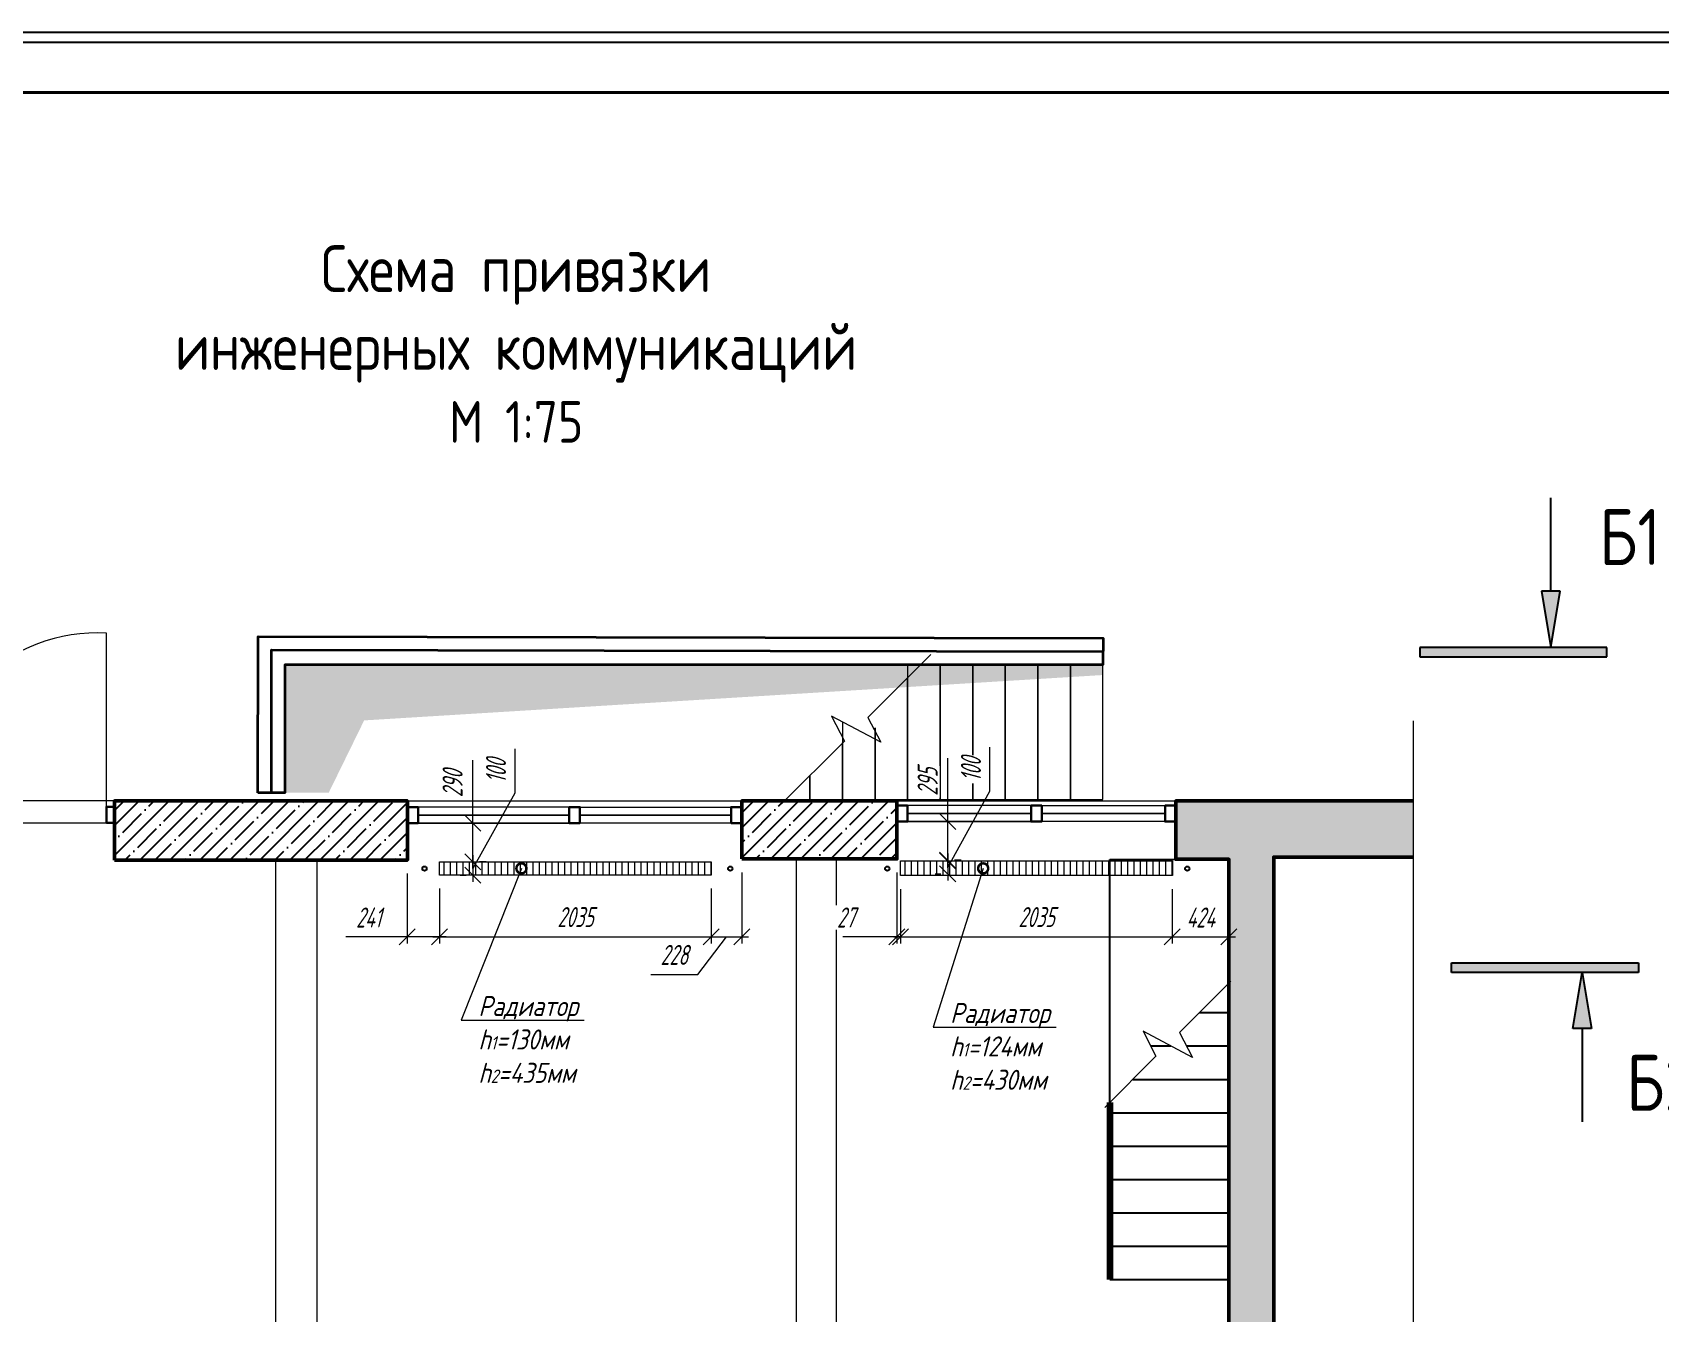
# Model space of a CAD drawing. Header units: millimetres. Extents: x -85477 to 745244, y -3684 to 128206.
# Drawn here: x 648261 to 660442, y 87779 to 97364 of the extents above; entities that cross this region are included whole.
import ezdxf
from ezdxf import colors
from ezdxf.entities.mleader import LeaderData, LeaderLine
from ezdxf.enums import TextEntityAlignment as Align
from ezdxf.math import Vec2, Vec3

# ---------------------------------------------------------------- set-up
doc = ezdxf.new("R2010")
doc.units = ezdxf.units.MM
doc.linetypes.add('ACAD_ISO02W100', pattern=[15, 12, -3])
doc.layers.add('БЛОКИ', color=7, linetype='Continuous')
doc.layers.add('ФОРМАТ', color=7, linetype='Continuous')
for name, color, linetype, lineweight in [('РАЗМЕРЫ', 5, 'Continuous', 15), ('СТЕНЫ 01', 7, 'Continuous', 50), ('ТЕКСТ', 106, 'Continuous', 20)]:
    doc.layers.add(name, color=color, linetype=linetype, lineweight=lineweight)
doc.layers.add('ШТРИХОВКА', color=3, linetype='Continuous', transparency=0.5)
doc.styles.add('ism - 01', font='simplex.shx', dxfattribs={"width": 0.62, "oblique": 15, "height": 150})
doc.styles.add('ism - 02', font='simplex.shx', dxfattribs={"width": 0.8, "oblique": 15, "height": 150})
doc.styles.add('TITLE', font='romant.shx', dxfattribs={"width": 0.8})
doc.linetypes.add('ограждение2', pattern='A,6.35,-2.54,[132,ltypeshp.shx,S=2.54,R=0,X=-2.54,Y=0],-2.54,25.4', length=36.83)
doc.dimstyles.new('ism - 01', dxfattribs={"dimtxt": 150, "dimasz": 120, "dimexe": 50, "dimexo": 100, "dimgap": 65, "dimtad": 1, "dimdec": 0, "dimtxsty": 'ism - 01', "dimblk": 'OBLIQUE', "dimcen": 0, "dimdle": 50, "dimadec": 0, "dimazin": 0, "dimtfac": 1, "dimtdec": 0, "dimtmove": 0, "dimatfit": 3, "dimldrblk": 'OBLIQUE', "dimfxl": 1, "dimlwd": -1, "dimlwe": -1, "dimarcsym": 0})

# ---------------------------------------------------------------- blocks, each defined once
blk = doc.blocks.new('*U316')
at = {"layer": 'ФОРМАТ', "linetype": 'ByBlock', "lineweight": -2, "ltscale": 1.333333}
blk.add_line((0, 594), (-420, 594), dxfattribs=at)
blk.add_lwpolyline([(-419, 1), (-1, 1), (-1, 593), (-419, 593)], close=True, dxfattribs=at)
at = {"layer": 'ФОРМАТ', "linetype": 'ByBlock', "lineweight": 40}
blk.add_lwpolyline([(-399, 588), (-6, 588), (-6, 6), (-399, 6)], close=True, dxfattribs=at)
blk = doc.blocks.new('*U125')
at = {"layer": 'РАЗМЕРЫ', "color": 0, "ltscale": 100}
blk.add_line((0, -11842.5), (0, 200), dxfattribs=at)
blk = doc.blocks.new('_DotSmall')
at = {"color": 0, "linetype": 'ByBlock', "const_width": 0.5}
blk.add_lwpolyline([(-0.0625, 0, 1), (0.0625, 0, 1)], format="xyb", close=True, dxfattribs=at)
blk = doc.blocks.new('_Oblique')
at = {"color": 0, "lineweight": -2}
blk.add_line((-0.5, -0.5), (0.5, 0.5), dxfattribs=at)
blk = doc.blocks.new('*D167')
at = {"layer": 'Defpoints', "color": 0}
for p in [(654760, 91050), (656795, 91050), (656795, 90591)]:
    blk.add_point(p, dxfattribs=at)
at = {"layer": 'РАЗМЕРЫ', "color": 0}
for p, q in [((654760, 90950), (654760, 90541)), ((656795, 90950), (656795, 90541)), ((654710, 90591), (656845, 90591))]:
    blk.add_line(p, q, dxfattribs=at)
at = {"layer": 'РАЗМЕРЫ', "color": 0, "xscale": 120, "yscale": 120, "zscale": 120, "rotation": 180}
blk.add_blockref('_Oblique', (654760, 90591), dxfattribs=at)
at = {"layer": 'РАЗМЕРЫ', "color": 0, "xscale": 120, "yscale": 120, "zscale": 120}
blk.add_blockref('_Oblique', (656795, 90591), dxfattribs=at)
at = {"layer": 'РАЗМЕРЫ', "color": 0, "insert": (655778, 90740), "char_height": 150, "attachment_point": 5, "style": 'ism - 01'}
blk.add_mtext('2035', dxfattribs=at)
blk = doc.blocks.new('*D168')
at = {"layer": 'Defpoints', "color": 0}
for p in [(656795, 91050), (657219, 91050), (657219, 90591)]:
    blk.add_point(p, dxfattribs=at)
at = {"layer": 'РАЗМЕРЫ', "color": 0}
for p, q in [((656795, 90950), (656795, 90541)), ((657219, 90950), (657219, 90541)), ((656745, 90591), (657269, 90591))]:
    blk.add_line(p, q, dxfattribs=at)
at = {"layer": 'РАЗМЕРЫ', "color": 0, "xscale": 120, "yscale": 120, "zscale": 120, "rotation": 180}
blk.add_blockref('_Oblique', (656795, 90591), dxfattribs=at)
at = {"layer": 'РАЗМЕРЫ', "color": 0, "xscale": 120, "yscale": 120, "zscale": 120}
blk.add_blockref('_Oblique', (657219, 90591), dxfattribs=at)
at = {"layer": 'РАЗМЕРЫ', "color": 0, "insert": (657007, 90737), "char_height": 150, "attachment_point": 5, "style": 'ism - 01'}
blk.add_mtext('424', dxfattribs=at)
blk = doc.blocks.new('*D169')
at = {"layer": 'Defpoints', "color": 0}
for p in [(654733, 91175), (654760, 91050), (654733, 90591)]:
    blk.add_point(p, dxfattribs=at)
at = {"layer": 'РАЗМЕРЫ', "color": 0}
for p, q in [((654733, 91075), (654733, 90541)), ((654760, 90950), (654760, 90541)), ((654733, 90591), (654329, 90591)), ((654760, 90591), (654733, 90591)), ((654760, 90591), (654880, 90591))]:
    blk.add_line(p, q, dxfattribs=at)
at = {"layer": 'РАЗМЕРЫ', "color": 0, "xscale": 120, "yscale": 120, "zscale": 120}
blk.add_blockref('_Oblique', (654733, 90591), dxfattribs=at)
at = {"layer": 'РАЗМЕРЫ', "color": 0, "xscale": 120, "yscale": 120, "zscale": 120, "rotation": 180}
blk.add_blockref('_Oblique', (654760, 90591), dxfattribs=at)
at = {"layer": 'РАЗМЕРЫ', "color": 0, "insert": (654351, 90737), "char_height": 150, "attachment_point": 5, "style": 'ism - 01', "bg_fill": 3, "box_fill_scale": 1.1, "bg_fill_color": 256, "bg_fill_true_color": 13158600, "bg_fill_transparency": 0}
blk.add_mtext('27', dxfattribs=at)
blk = doc.blocks.new('*D170')
at = {"layer": 'Defpoints', "color": 0}
for p in [(654813, 91455), (655113, 91455), (654760, 91160)]:
    blk.add_point(p, dxfattribs=at)
at = {"layer": 'РАЗМЕРЫ', "color": 0}
for p, q in [((655113, 91455), (655113, 91931)), ((654913, 91455), (655163, 91455)), ((655113, 91110), (655113, 91455)), ((654860, 91160), (655163, 91160))]:
    blk.add_line(p, q, dxfattribs=at)
at = {"layer": 'РАЗМЕРЫ', "color": 0, "xscale": 120, "yscale": 120, "zscale": 120}
for p, rotation in [((655113, 91455), 90), ((655113, 91160), 270)]:
    blk.add_blockref('_Oblique', p, dxfattribs=dict(at, rotation=rotation))
at = {"layer": 'РАЗМЕРЫ', "color": 0, "insert": (654963, 91753), "char_height": 150, "attachment_point": 5, "rotation": 90, "style": 'ism - 01', "bg_fill": 3, "box_fill_scale": 1.1, "bg_fill_color": 256, "bg_fill_true_color": 13158600, "bg_fill_transparency": 0}
blk.add_mtext('295', dxfattribs=at)
blk = doc.blocks.new('*D171')
at = {"layer": 'Defpoints', "color": 0}
for p in [(651308, 91443), (651557, 91443), (651308, 91153)]:
    blk.add_point(p, dxfattribs=at)
at = {"layer": 'РАЗМЕРЫ', "color": 0}
for p, q in [((651557, 91443), (651557, 91915)), ((651408, 91443), (651607, 91443)), ((651557, 91103), (651557, 91443)), ((651408, 91153), (651607, 91153))]:
    blk.add_line(p, q, dxfattribs=at)
at = {"layer": 'РАЗМЕРЫ', "color": 0, "xscale": 120, "yscale": 120, "zscale": 120}
for p, rotation in [((651557, 91443), 90), ((651557, 91153), 270)]:
    blk.add_blockref('_Oblique', p, dxfattribs=dict(at, rotation=rotation))
at = {"layer": 'РАЗМЕРЫ', "color": 0, "insert": (651406, 91739), "char_height": 150, "attachment_point": 5, "rotation": 90, "style": 'ism - 01'}
blk.add_mtext('290', dxfattribs=at)
blk = doc.blocks.new('*D172')
at = {"layer": 'Defpoints', "color": 0}
for p in [(651067, 91166), (651308, 91053), (651067, 90591)]:
    blk.add_point(p, dxfattribs=at)
at = {"layer": 'РАЗМЕРЫ', "color": 0}
for p, q in [((651067, 91066), (651067, 90541)), ((651308, 90953), (651308, 90541)), ((651067, 90591), (650607, 90591)), ((651358, 90591), (651067, 90591))]:
    blk.add_line(p, q, dxfattribs=at)
at = {"layer": 'РАЗМЕРЫ', "color": 0, "xscale": 120, "yscale": 120, "zscale": 120, "rotation": 180}
blk.add_blockref('_Oblique', (651067, 90591), dxfattribs=at)
at = {"layer": 'РАЗМЕРЫ', "color": 0, "xscale": 120, "yscale": 120, "zscale": 120}
blk.add_blockref('_Oblique', (651308, 90591), dxfattribs=at)
at = {"layer": 'РАЗМЕРЫ', "color": 0, "insert": (650777, 90737), "char_height": 150, "attachment_point": 5, "style": 'ism - 01'}
blk.add_mtext('241', dxfattribs=at)
blk = doc.blocks.new('*D173')
at = {"layer": 'Defpoints', "color": 0}
for p in [(651308, 91043), (653343, 91053), (653343, 90591)]:
    blk.add_point(p, dxfattribs=at)
at = {"layer": 'РАЗМЕРЫ', "color": 0}
for p, q in [((651308, 90943), (651308, 90541)), ((653343, 90953), (653343, 90541)), ((651258, 90591), (653393, 90591))]:
    blk.add_line(p, q, dxfattribs=at)
at = {"layer": 'РАЗМЕРЫ', "color": 0, "xscale": 120, "yscale": 120, "zscale": 120, "rotation": 180}
blk.add_blockref('_Oblique', (651308, 90591), dxfattribs=at)
at = {"layer": 'РАЗМЕРЫ', "color": 0, "xscale": 120, "yscale": 120, "zscale": 120}
blk.add_blockref('_Oblique', (653343, 90591), dxfattribs=at)
at = {"layer": 'РАЗМЕРЫ', "color": 0, "insert": (652326, 90740), "char_height": 150, "attachment_point": 5, "style": 'ism - 01'}
blk.add_mtext('2035', dxfattribs=at)
blk = doc.blocks.new('*D174')
at = {"layer": 'Defpoints', "color": 0}
for p in [(653571, 91175), (653343, 91043), (653571, 90591)]:
    blk.add_point(p, dxfattribs=at)
at = {"layer": 'РАЗМЕРЫ', "color": 0}
for p, q in [((653571, 91075), (653571, 90541)), ((653343, 90943), (653343, 90541)), ((653242, 90311), (653457, 90591)), ((653293, 90591), (653621, 90591)), ((652891, 90311), (653242, 90311))]:
    blk.add_line(p, q, dxfattribs=at)
at = {"layer": 'РАЗМЕРЫ', "color": 0, "xscale": 120, "yscale": 120, "zscale": 120, "rotation": 180}
blk.add_blockref('_Oblique', (653343, 90591), dxfattribs=at)
at = {"layer": 'РАЗМЕРЫ', "color": 0, "xscale": 120, "yscale": 120, "zscale": 120}
blk.add_blockref('_Oblique', (653571, 90591), dxfattribs=at)
at = {"layer": 'РАЗМЕРЫ', "color": 0, "insert": (653066, 90457), "char_height": 150, "attachment_point": 5, "style": 'ism - 01'}
blk.add_mtext('228', dxfattribs=at)
blk = doc.blocks.new('*U1374')
h = blk.add_hatch(color=0)
h.paths.add_polyline_path([(-750, 325), (-700, 325), (-700, 25)])
h.paths.add_polyline_path([(-700, 25), (-700, 325), (-650, 325)])
h.paths.add_polyline_path([(0, 25), (0, -25), (-1000, -25), (-1000, 25)])
at = {"color": 0}
for p, q in [((-700, 325), (-700, 825)), ((-750, 325), (-650, 325)), ((-700, 25), (-750, 325)), ((-650, 325), (-700, 25)), ((-1000, 25), (0, 25)), ((-1000, -25), (-1000, 25)), ((0, 25), (0, -25)), ((0, -25), (-1000, -25))]:
    blk.add_line(p, q, dxfattribs=at)
at = {"color": 0, "style": 'TITLE', "width": 0.8}
for tag, p in [('ЗНАЧЕНИЕ_2', (-1123.3, 615.2)), ('ЗНАЧЕНИЕ_1', (11918.5, 620.2))]:
    blk.add_attdef(tag, text='', height=300, dxfattribs=at).set_placement(p, align=Align.MIDDLE_CENTER)
blk = doc.blocks.new('*U1375')
h = blk.add_hatch(color=0)
h.paths.add_polyline_path([(-750, -325), (-700, -325), (-700, -25)])
h.paths.add_polyline_path([(-700, -25), (-700, -325), (-650, -325)])
h.paths.add_polyline_path([(0, -25), (0, 25), (-1000, 25), (-1000, -25)])
at = {"color": 0}
for p, q in [((0, 25), (-1000, 25)), ((-1000, 25), (-1000, -25)), ((0, -25), (0, 25)), ((-1000, -25), (0, -25)), ((-700, -25), (-750, -325)), ((-650, -325), (-700, -25)), ((-750, -325), (-650, -325)), ((-700, -325), (-700, -825))]:
    blk.add_line(p, q, dxfattribs=at)
at = {"color": 0, "style": 'TITLE', "width": 0.8}
for tag, p in [('ЗНАЧЕНИЕ_2', (-1123.3, -615.2)), ('ЗНАЧЕНИЕ_1', (11719.7, -620.2))]:
    blk.add_attdef(tag, text='', height=300, dxfattribs=at).set_placement(p, align=Align.MIDDLE_CENTER)
blk = doc.blocks.new('*U379')
at = {"layer": 'РАЗМЕРЫ', "color": 0, "ltscale": 100}
for p, q in [((-330, -330), (141, 141)), ((-233, -515), (-604, -321)), ((-604, -321), (-507, -507)), ((-330, -330), (-233, -515)), ((-978, -978), (-507, -507))]:
    blk.add_line(p, q, dxfattribs=at)
blk = doc.blocks.new('*D442')
at = {"layer": 'Defpoints', "color": 0}
for p in [(651557, 91153), (651557, 91053), (651564, 91053)]:
    blk.add_point(p, dxfattribs=at)
at = {"layer": 'РАЗМЕРЫ', "color": 0, "linetype": 'Continuous'}
for p, q in [((651871, 92000), (651871, 91669)), ((651871, 91669), (651557, 91103)), ((651557, 91203), (651557, 91003)), ((651657, 91153), (651607, 91153)), ((651464, 91053), (651507, 91053))]:
    blk.add_line(p, q, dxfattribs=at)
at = {"layer": 'РАЗМЕРЫ', "color": 0, "xscale": 120, "yscale": 120, "zscale": 120}
for p, rotation in [((651557, 91153), 270), ((651557, 91053), 90)]:
    blk.add_blockref('_Oblique', p, dxfattribs=dict(at, rotation=rotation))
at = {"layer": 'РАЗМЕРЫ', "color": 0, "insert": (651731, 91834), "char_height": 150, "attachment_point": 5, "rotation": 90, "style": 'ism - 01'}
blk.add_mtext('100', dxfattribs=at)
blk = doc.blocks.new('*D443')
at = {"layer": 'Defpoints', "color": 0}
for p in [(655113, 91165), (655113, 91065), (655120, 91065)]:
    blk.add_point(p, dxfattribs=at)
at = {"layer": 'РАЗМЕРЫ', "color": 0, "linetype": 'Continuous'}
for p, q in [((655427, 92012), (655427, 91681)), ((655427, 91681), (655113, 91115)), ((655113, 91215), (655113, 91015)), ((655213, 91165), (655163, 91165)), ((655020, 91065), (655063, 91065))]:
    blk.add_line(p, q, dxfattribs=at)
at = {"layer": 'РАЗМЕРЫ', "color": 0, "xscale": 120, "yscale": 120, "zscale": 120}
for p, rotation in [((655113, 91165), 270), ((655113, 91065), 90)]:
    blk.add_blockref('_Oblique', p, dxfattribs=dict(at, rotation=rotation))
at = {"layer": 'РАЗМЕРЫ', "color": 0, "insert": (655287, 91846), "char_height": 150, "attachment_point": 5, "rotation": 90, "style": 'ism - 01', "bg_fill": 3, "box_fill_scale": 1.1, "bg_fill_color": 256, "bg_fill_true_color": 13158600, "bg_fill_transparency": 0}
blk.add_mtext('100', dxfattribs=at)
blk = doc.blocks.new('*U1236')
at = {"layer": 'РАЗМЕРЫ', "color": 0, "ltscale": 100}
for p, q in [((-243, -243), (141, 141)), ((-146, -429), (-517, -234)), ((-517, -234), (-420, -420)), ((-243, -243), (-146, -429)), ((-804, -804), (-420, -420))]:
    blk.add_line(p, q, dxfattribs=at)

msp = doc.modelspace()

# ---------------------------------------------------------------- hatches: boundary and pattern name
at = {"layer": 'РАЗМЕРЫ'}
h = msp.add_hatch(dxfattribs=at)
h.set_pattern_fill('ANSI31', color=3, scale=15, angle=45)
h.set_pattern_definition([(90, (98464, 22124), (-47.625, 0), [])])
h.paths.add_polyline_path([(651308.3, 91153.3), (653343.3, 91153.3), (653343.3, 91053.3), (651308.3, 91053.3)])
h = msp.add_hatch(dxfattribs=at)
h.set_pattern_fill('ANSI31', color=3, scale=15, angle=45)
h.set_pattern_definition([(90, (101916, 22131), (-47.625, 0), [])])
h.paths.add_polyline_path([(654760.3, 91160.3), (656795.3, 91160.3), (656795.3, 91050.3), (654760.3, 91050.3)])
at = {"layer": 'ШТРИХОВКА', "true_color": 0x636466}
h = msp.add_hatch(color=251, dxfattribs=at)
h.dxf.hatch_style = 1
h.paths.add_polyline_path([(650150.6, 91671.5), (650479, 91671.8), (650743.9, 92212.7), (656275.6, 92552.6), (656275.6, 92629.7), (650150.6, 92629.7)])
at = {"layer": 'ШТРИХОВКА', "true_color": 0x000000}
h = msp.add_hatch(dxfattribs=at)
h.set_pattern_fill('ANSI35', color=18, scale=25)
h.paths.add_polyline_path([(653571.3, 91175.3), (654733.3, 91175.3), (654733.3, 91609.3), (653571.3, 91609.3)])
h.paths.add_polyline_path([(648874.3, 91166.3), (651067.3, 91166.3), (651067.3, 91609.3), (648874.3, 91609.3)])
h = msp.add_hatch(dxfattribs=at)
h.set_pattern_fill('ANSI35', color=18, scale=25)
h.paths.add_polyline_path([(654350.3, 79138.3), (656095.3, 79138.3), (656095.3, 78573.3), (654350.3, 78573.3)], flags=16)
h.paths.add_polyline_path([(658600.5, 68897.9), (658600.5, 68358.3), (656164.3, 68358.3), (656164.3, 68898.3), (656446.3, 68898.3), (656446.3, 75274.3), (656556.3, 75274.3), (656556.3, 75850.3), (654363.3, 75850.3), (654363.3, 76524.3), (653667.3, 76524.3), (653667.3, 76027.3), (653267.3, 76027.3), (653267.3, 76834.3), (653512.3, 76834.3), (653512.3, 77019.3), (653652.3, 77019.3), (653652.3, 76869.3), (653697.3, 76869.3), (653697.3, 76741.3), (654820.3, 76741.3), (654820.3, 76581.3), (654562.3, 76581.3), (654562.3, 76031.3), (656527.3, 76031.2), (656527.3, 76581.5), (656082.8, 76581), (656082.8, 76831.5), (656528.6, 76831.2), (656530.8, 78381.3), (654315.3, 78381.3), (654315.3, 78259.3), (653647.3, 78259.3), (653647.3, 78029.3), (653512.3, 78029.3), (653512.3, 78553.3), (653965.3, 78553.3), (653965.3, 79258.3), (656215.3, 79258.3), (656215.3, 78573.3), (657154.3, 78573.3), (657154.3, 78708.3), (657254.3, 78708.3), (657254.3, 86108.3), (657196.3, 86108.3), (657196.3, 86738.3), (657219.3, 86738.3), (657219.3, 91173.3), (656821.3, 91173.3), (656821.3, 91609.3), (658600.5, 91609.3), (658600.5, 91189.3), (657554.3, 91189.3), (657554.3, 78288.3), (657154.3, 78288.3), (657154.3, 78335.9), (656779.3, 78336.8), (656779.3, 75850.3), (656677.8, 75850.3), (656677.8, 75274.3), (656746.3, 75274.3), (656746.3, 68902.8)])

# ---------------------------------------------------------------- linework, layer by layer
for p, q in [((656328, 91172.2), (656821.3, 91173.3)), ((656328, 90275), (656328, 91172.2)), ((656328, 88025), (656328, 90275)), ((656998.9, 90025), (657221.8, 90025)), ((656632.7, 89775), (656784.2, 89775)), ((656902.1, 89775), (657221.8, 89775)), ((656498.9, 89525), (657221.8, 89525)), ((656328, 89275), (657221.8, 89275)), ((656328, 89025), (657221.8, 89025)), ((656328, 88775), (657221.8, 88775)), ((656328, 88525), (657221.8, 88525)), ((656328, 88275), (657221.8, 88275)), ((656328, 88025), (657221.8, 88025))]:
    msp.add_line(p, q)
at = {"const_width": 50}
msp.add_lwpolyline([(656328, 89354.1), (656328, 88025)], dxfattribs=at)
at = {"color": 3}
for centre in [(651195.8, 91103.3), (653485.2, 91103.3), (656906.6, 91103.3)]:
    msp.add_circle(centre, 16, dxfattribs=at)
at = {"layer": 'РАЗМЕРЫ', "color": 4}
msp.add_lwpolyline([(648814.3, 91566.3), (648814.3, 92866.3, 0.4297494), (647454.3, 91566.3)], format="xyb", dxfattribs=at)
at = {"layer": 'РАЗМЕРЫ', "color": 0, "lineweight": 35}
msp.add_lwpolyline([(649948.7, 91671.4), (649951, 92841.4), (656276, 92829.5), (656275.6, 92629.5), (650150.6, 92629.7), (650150.6, 91671.5)], close=True, dxfattribs=at)
at = {"layer": 'РАЗМЕРЫ', "color": 0}
for points in [[(655056.9, 92629.5), (654813.1, 92629.5), (654813.1, 91621.3), (655056.9, 91621.3)], [(655300.6, 92629.5), (655056.9, 92629.5), (655056.9, 91621.3), (655300.6, 91621.3)], [(655544.4, 92629.5), (655300.6, 92629.5), (655300.6, 91621.3), (655544.4, 91621.3)], [(655788.1, 92629.5), (655544.4, 92629.5), (655544.4, 91621.3), (655788.1, 91621.3)], [(656031.9, 92629.5), (655788.1, 92629.5), (655788.1, 91621.3), (656031.9, 91621.3)], [(656275.6, 92629.5), (656031.9, 92629.5), (656031.9, 91621.3), (656275.6, 91621.3)]]:
    msp.add_lwpolyline(points, close=True, dxfattribs=at)
for points in [[(654569.4, 92155.9), (654569.4, 91621.3), (654813.1, 91621.3), (654813.1, 92531.7)], [(654325.6, 92200.5), (654325.6, 91621.3), (654569.4, 91621.3), (654569.4, 92155.9)], [(654081.9, 91800.5), (654081.9, 91621.3), (654325.6, 91621.3), (654325.6, 92044.2)], [(653902.7, 91621.3), (654081.9, 91621.3), (654081.9, 91800.5)]]:
    msp.add_lwpolyline(points, dxfattribs=at)
for points in [[(654569.4, 92125.4, 0, 0, 0), (655939.6, 92125.4, 112, 0, 0), (656275.6, 92125.4, 0, 0, 0)], [(656774.9, 89779.9, 0, 0, 0), (656774.9, 88312.8, 112, 0, 0), (656774.9, 88025, 0, 0, 0)]]:
    msp.add_lwpolyline(points, format="xyseb", dxfattribs=at)
at = {"layer": 'РАЗМЕРЫ', "color": 4}
for points in [[(648874.3, 91609.3), (647394.3, 91609.3), (647394.3, 91446.3), (648874.3, 91446.3)], [(651067.3, 91609.3), (653571.3, 91609.3), (653571.3, 91443.3), (651067.3, 91443.3)], [(654733.3, 91609.3), (656821.3, 91609.3), (656821.3, 91455.3), (654733.3, 91455.3)], [(652279.3, 91563.3), (651147.3, 91563.3), (651147.3, 91503.3), (652279.3, 91503.3)], [(652279.3, 91503.3), (651147.3, 91503.3), (651147.3, 91443.3), (652279.3, 91443.3)], [(652359.3, 91563.3), (653491.3, 91563.3), (653491.3, 91503.3), (652359.3, 91503.3)], [(652359.3, 91503.3), (653491.3, 91503.3), (653491.3, 91443.3), (652359.3, 91443.3)], [(655737.3, 91575.3), (654813.3, 91575.3), (654813.3, 91515.3), (655737.3, 91515.3)], [(655737.3, 91515.3), (654813.3, 91515.3), (654813.3, 91455.3), (655737.3, 91455.3)], [(655817.3, 91575.3), (656741.3, 91575.3), (656741.3, 91515.3), (655817.3, 91515.3)], [(655817.3, 91515.3), (656741.3, 91515.3), (656741.3, 91455.3), (655817.3, 91455.3)]]:
    msp.add_lwpolyline(points, close=True, dxfattribs=at)
at = {"layer": 'РАЗМЕРЫ', "color": 4, "lineweight": 30}
for points in [[(648874.3, 91446.3), (648874.3, 91566.3), (648814.3, 91566.3), (648814.3, 91446.3)], [(651067.3, 91563.3), (651067.3, 91443.3), (651147.3, 91443.3), (651147.3, 91563.3)], [(652279.3, 91563.3), (652279.3, 91443.3), (652359.3, 91443.3), (652359.3, 91563.3)], [(653571.3, 91563.3), (653571.3, 91443.3), (653491.3, 91443.3), (653491.3, 91563.3)], [(654733.3, 91575.3), (654733.3, 91455.3), (654813.3, 91455.3), (654813.3, 91575.3)], [(655737.3, 91575.3), (655737.3, 91455.3), (655817.3, 91455.3), (655817.3, 91575.3)], [(656821.3, 91575.3), (656821.3, 91455.3), (656741.3, 91455.3), (656741.3, 91575.3)]]:
    msp.add_lwpolyline(points, close=True, dxfattribs=at)
at = {"layer": 'РАЗМЕРЫ', "color": 0, "linetype": 'ACAD_ISO02W100', "ltscale": 0.5}
for points in [[(650081.3, 86672.3), (650391.3, 86672.3), (650391.3, 91166.3), (650081.3, 91166.3)], [(653979.3, 86681.3), (654281.3, 86681.3), (654281.3, 91175.3), (653979.3, 91175.3)]]:
    msp.add_lwpolyline(points, close=True, dxfattribs=at)
at = {"layer": 'РАЗМЕРЫ', "color": 3}
for points in [[(651308.3, 91153.3), (653343.3, 91153.3), (653343.3, 91053.3), (651308.3, 91053.3)], [(654760.3, 91160.3), (656795.3, 91160.3), (656795.3, 91050.3), (654760.3, 91050.3)]]:
    msp.add_lwpolyline(points, close=True, dxfattribs=at)
at = {"layer": 'СТЕНЫ 01'}
for points in [[(648874.3, 91166.3), (651067.3, 91166.3), (651067.3, 91609.3), (648874.3, 91609.3)], [(653571.3, 91175.3), (654733.3, 91175.3), (654733.3, 91609.3), (653571.3, 91609.3)]]:
    msp.add_lwpolyline(points, close=True, dxfattribs=at)
for points in [[(658600.5, 91609.3), (656821.3, 91609.3), (656821.3, 91173.3), (657219.3, 91173.3), (657219.3, 86738.3), (657196.3, 86738.3), (657196.3, 86108.3), (657254.3, 86108.3), (657254.3, 78708.3), (657154.3, 78708.3), (657154.3, 78573.3), (656215.3, 78573.3), (656215.3, 79258.3), (653965.3, 79258.3), (653965.3, 78553.3), (653512.3, 78553.3), (653512.3, 78029.3)], [(658600.5, 68897.9), (656746.3, 68902.8), (656746.3, 75274.3), (656677.8, 75274.3), (656677.8, 75850.3), (656779.3, 75850.3), (656779.3, 78336.8), (657154.3, 78335.9), (657154.3, 78288.3), (657554.3, 78288.3), (657554.3, 91189.3), (658600.5, 91189.3)]]:
    msp.add_lwpolyline(points, dxfattribs=at)

# ---------------------------------------------------------------- block references
at = {"layer": 'БЛОКИ'}
ref = msp.add_blockref('*U1375', (658649.2, 92724.9), dxfattribs=dict(at, xscale=1.4, yscale=1.4, zscale=1.4, rotation=180))
ref.add_attrib('ЗНАЧЕНИЕ_2', 'Б1', dxfattribs={"layer": '0', "color": 0, "height": 420, "style": 'TITLE', "width": 0.8}).set_placement((660221.8, 93586.2), align=Align.MIDDLE_CENTER)
at = {"layer": 'РАЗМЕРЫ', "color": 0}
for name, p in [('*U379', (654846.4, 92565)), ('*U125', (658600.5, 92009.3)), ('*U1236', (657092.5, 90118.6))]:
    msp.add_blockref(name, p, dxfattribs=at)
at = {"layer": 'ФОРМАТ', "ltscale": 1.333333, "xscale": 75, "yscale": 75, "zscale": 75}
msp.add_blockref('*U316', (671364.2, 52813.5), dxfattribs=at)

# ---------------------------------------------------------------- texts
at = {"color": 0, "lineweight": 25, "insert": (637144.2, 95770.7), "char_height": 350, "attachment_point": 1, "style": 'TITLE'}
msp.add_mtext_dynamic_manual_height_columns('\\pxqc;Схема привязки\\Pинженерных коммуникаций\\P{\\H0.88889x;М 1:75}', width=29475, gutter_width=1500, heights=[0], dxfattribs=at)

# ---------------------------------------------------------------- dimensions: what is measured, and where the dimension line sits
at = {"layer": 'РАЗМЕРЫ'}
for base, p1, p2, picture, middle in [((651067.3, 90590.8), (651308.3, 91053.3), (651067.3, 91166.3), '*D172', (650777.3, 90736.6)), ((657219.3, 90590.8), (656795.3, 91050.3), (657219.3, 91050.3), '*D168', (657007.3, 90736.6))]:
    dim = msp.add_linear_dim(base=base, p1=p1, p2=p2, dimstyle='ism - 01', dxfattribs=at)
    dim.commit()
    dim.dimension.update_dxf_attribs({"geometry": picture, "text_midpoint": middle})
dim = msp.add_linear_dim(base=(653571.3, 90590.8), p1=(653343.3, 91043.3), p2=(653571.3, 91175.3), dimstyle='ism - 01', override={"dimtmove": 1}, dxfattribs=at)
dim.commit()
dim.dimension.update_dxf_attribs({"geometry": '*D174', "text_midpoint": (653177, 90311.2), "dimtype": 160})

# ---------------------------------------------------------------- next in the draw order: leaders
at = {"layer": 'ТЕКСТ', "color": 0}
ml = msp.add_multileader_mtext('Standard', dxfattribs=at)
ml.set_content('Радиатор\\Ph{\\H0.66667x;1}=130мм\\Ph{\\H0.66667x;2\\H1.49999x;=435мм}', style='ism - 02')
ml.set_leader_properties(linetype='ByLayer', lineweight=-1)
ml.set_arrow_properties(name='DOTSMALL')
ml.build(insert=Vec2(0, 0))
ml.multileader.update_dxf_attribs({"text_left_attachment_type": 6, "text_right_attachment_type": 6, "arrow_head_size": 150})
ctx = ml.context
ctx.base_point, ctx.char_height, ctx.arrow_head_size, ctx.plane_origin = Vec3(651597.2, 89968.7), 150, 150, Vec3(651241.9, 90546.6)
ctx.left_attachment, ctx.right_attachment = 6, 6
notes = []
notes.append((ctx, [(0, (1, 1, 0), (651471.5, 89968.7), (1, 0), 125.7, [(0, [(651921.3, 91104.6)], 0, [])])]))
ctx.mtext.insert, ctx.mtext.flow_direction = Vec3(651599.2, 90148.7), 5
ctx.mtext.has_bg_fill, ctx.mtext.bg_color, ctx.mtext.bg_scale_factor, ctx.mtext.bg_transparency, ctx.mtext.use_window_bg_color = 1, -1073741824, 1.1, 0, 1
ml = msp.add_multileader_mtext('Standard', dxfattribs=at)
ml.set_content('Радиатор\\Ph{\\H0.66667x;1}=124мм\\Ph{\\H0.66667x;2\\H1.49999x;=430мм}', style='ism - 02')
ml.set_leader_properties(linetype='ByLayer', lineweight=-1)
ml.set_arrow_properties(name='DOTSMALL')
ml.build(insert=Vec2(0, 0))
ml.multileader.update_dxf_attribs({"text_left_attachment_type": 6, "text_right_attachment_type": 6, "arrow_head_size": 150})
ctx = ml.context
ctx.base_point, ctx.char_height, ctx.arrow_head_size, ctx.plane_origin = Vec3(655129.3, 89916.7), 150, 150, Vec3(654699.3, 90546.6)
ctx.left_attachment, ctx.right_attachment = 6, 6
notes.append((ctx, [(0, (1, 1, 0), (655003.6, 89916.7), (1, 0), 125.7, [(0, [(655378.7, 91104.6)], 0, [])])]))
ctx.mtext.insert, ctx.mtext.flow_direction = Vec3(655131.3, 90096.7), 5
ctx.mtext.has_bg_fill, ctx.mtext.bg_color, ctx.mtext.bg_scale_factor, ctx.mtext.bg_transparency, ctx.mtext.use_window_bg_color = 1, -1073741824, 1.1, 0, 1
for ctx, leaders in notes:
    for number, flags, end, landing, length, lines in leaders:
        leader = LeaderData()
        leader.index, (leader.has_last_leader_line, leader.has_dogleg_vector, leader.attachment_direction) = number, flags
        leader.last_leader_point, leader.dogleg_vector, leader.dogleg_length = Vec3(end), Vec3(landing), length
        for number, points, colour, breaks in lines:
            line = LeaderLine()
            line.index, line.vertices, line.color, line.breaks = number, Vec3.list(points), colors.encode_raw_color(colour), breaks
            leader.lines.append(line)
        ctx.leaders.append(leader)

# ---------------------------------------------------------------- next in the draw order: block references
at = {"layer": 'БЛОКИ'}
ref = msp.add_blockref('*U1374', (658884.4, 90361.3), dxfattribs=dict(at, xscale=1.4, yscale=1.4, zscale=1.4, rotation=180))
ref.add_attrib('ЗНАЧЕНИЕ_2', 'Б2', dxfattribs={"layer": '0', "color": 0, "height": 420, "style": 'TITLE', "width": 0.8}).set_placement((660456.9, 89500), align=Align.MIDDLE_CENTER)

# ---------------------------------------------------------------- next in the draw order: dimensions: what is measured, and where the dimension line sits
at = {"layer": 'РАЗМЕРЫ'}
dim = msp.add_linear_dim(base=(651556.5, 91053.3), p1=(651556.5, 91153.3), p2=(651564, 91053.3), angle=90, dimstyle='ism - 01', override={"dimtmove": 1, "dimfxl": 2}, dxfattribs=at)
dim.commit()
dim.dimension.update_dxf_attribs({"geometry": '*D442', "text_midpoint": (651870.9, 91734), "dimtype": 160})
dim = msp.add_linear_dim(base=(651556.5, 91443.3), p1=(651308.3, 91153.3), p2=(651308.3, 91443.3), angle=90, dimstyle='ism - 01', dxfattribs=at)
dim.commit()
dim.dimension.update_dxf_attribs({"geometry": '*D171', "text_midpoint": (651406.4, 91739.1)})
for base, p1, p2, picture, middle in [((653343.3, 90590.8), (651308.3, 91043.3), (653343.3, 91053.3), '*D173', (652325.8, 90739.7)), ((656795.3, 90590.8), (654760.3, 91050.3), (656795.3, 91050.3), '*D167', (655777.8, 90739.7))]:
    dim = msp.add_linear_dim(base=base, p1=p1, p2=p2, dimstyle='ism - 01', dxfattribs=at)
    dim.commit()
    dim.dimension.update_dxf_attribs({"geometry": picture, "text_midpoint": middle})

# ---------------------------------------------------------------- next in the draw order: dimensions: what is measured, and where the dimension line sits
dim = msp.add_linear_dim(base=(654733.3, 90590.8), p1=(654760.3, 91050.3), p2=(654733.3, 91175.3), dimstyle='ism - 01', override={"dimtfill": 1}, dxfattribs=at)
dim.commit()
dim.dimension.update_dxf_attribs({"geometry": '*D169', "text_midpoint": (654351.2, 90736.6)})

# ---------------------------------------------------------------- next in the draw order: linework, layer by layer
at = {"color": 3}
msp.add_circle((654660.7, 91103.3), 16, dxfattribs=at)

# ---------------------------------------------------------------- next in the draw order: dimensions: what is measured, and where the dimension line sits
at = {"layer": 'РАЗМЕРЫ'}
dim = msp.add_linear_dim(base=(655112.9, 91455.3), p1=(654760.3, 91160.3), p2=(654813.3, 91455.3), angle=90, dimstyle='ism - 01', override={"dimtfill": 1}, dxfattribs=at)
dim.commit()
dim.dimension.update_dxf_attribs({"geometry": '*D170', "text_midpoint": (654962.8, 91753)})

# ---------------------------------------------------------------- next in the draw order: linework, layer by layer
at = {"layer": 'РАЗМЕРЫ', "color": 0, "linetype": 'ограждение2', "lineweight": 35, "ltscale": 0.2}
msp.add_lwpolyline([(650049.7, 91671.5), (650049.7, 92741.2), (656275.8, 92729.5)], dxfattribs=at)

# ---------------------------------------------------------------- next in the draw order: dimensions: what is measured, and where the dimension line sits
at = {"layer": 'РАЗМЕРЫ'}
dim = msp.add_linear_dim(base=(655112.9, 91065.3), p1=(655112.9, 91165.3), p2=(655120.4, 91065.3), angle=90, dimstyle='ism - 01', override={"dimtmove": 1, "dimfxl": 2, "dimtfill": 1}, dxfattribs=at)
dim.commit()
dim.dimension.update_dxf_attribs({"geometry": '*D443', "text_midpoint": (655427.3, 91746), "dimtype": 160})

doc.saveas('drawing.dxf')
